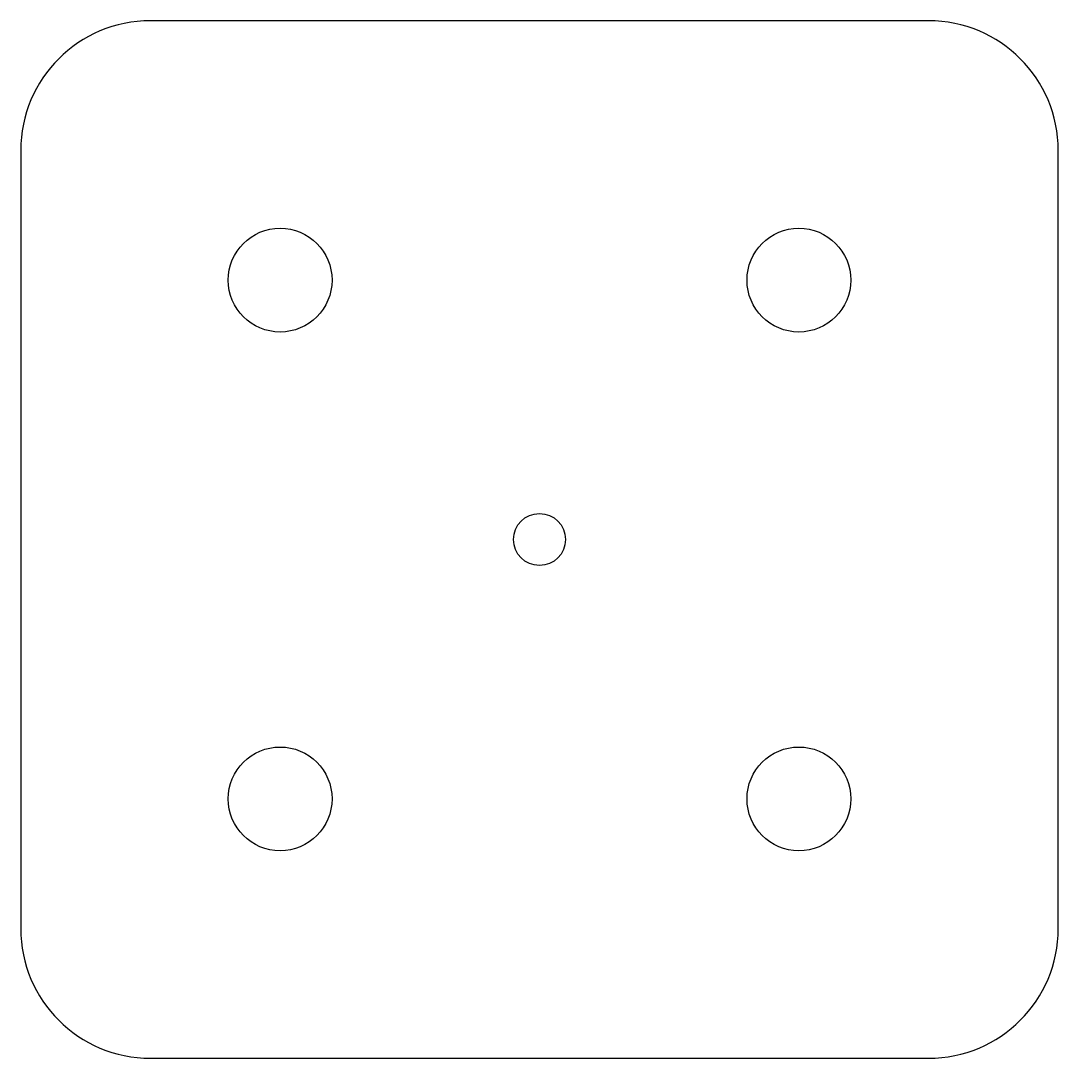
# Model space of a CAD drawing. Header units: millimetres. Extents: x 0 to 40, y 0 to 40.
import ezdxf

# ---------------------------------------------------------------- set-up
doc = ezdxf.new("R2010")
doc.units = ezdxf.units.MM

msp = doc.modelspace()

# ---------------------------------------------------------------- linework, layer by layer
at = {"color": 7, "linetype": 'Continuous', "lineweight": 25}
for p, q in [((35, 40), (5, 40)), ((0, 35), (0, 5)), ((40, 5), (40, 35)), ((5, 0), (35, 0))]:
    msp.add_line(p, q, dxfattribs=at)
for centre, radius in [((10, 30), 2), ((30, 30), 2), ((20, 20), 1), ((10, 10), 2), ((30, 10), 2)]:
    msp.add_circle(centre, radius, dxfattribs=at)
for centre, start, end in [((5, 35), 90, 180), ((35, 35), 0, 90), ((5, 5), 180, 270), ((35, 5), 270, 0)]:
    msp.add_arc(centre, 5, start, end, dxfattribs=at)

doc.saveas('drawing.dxf')
